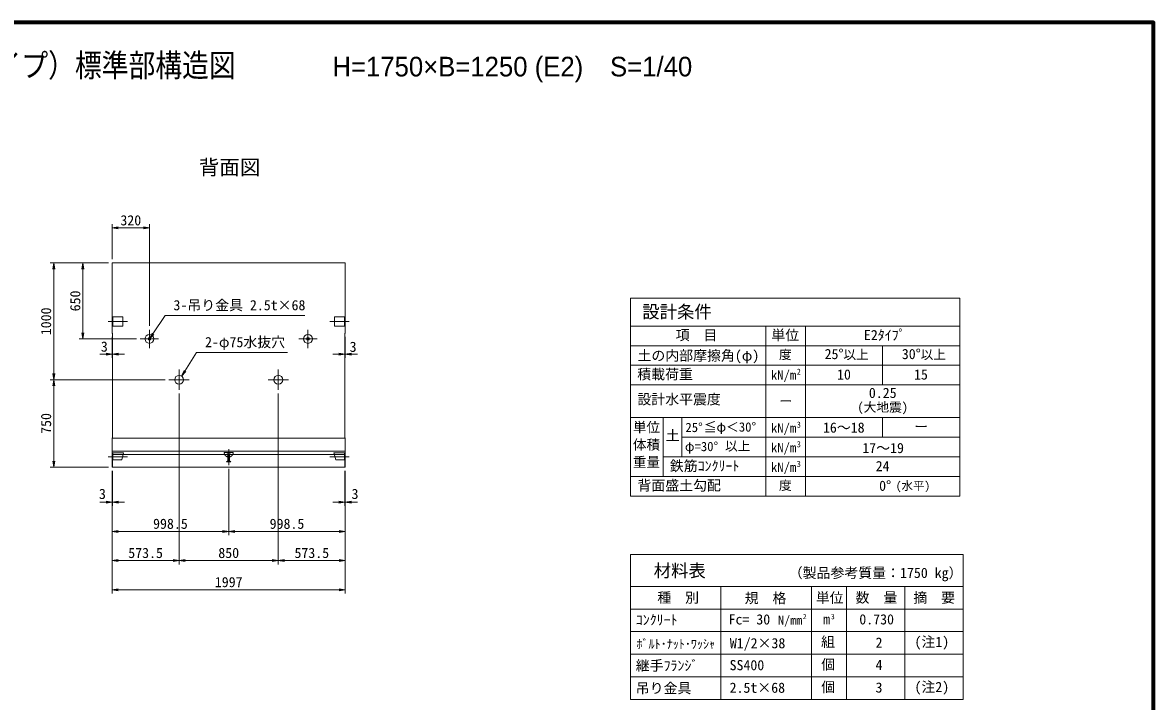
# Model space of a CAD drawing. Units: millimetres at full size, sheet at 1:40. Extents: x 124888 to 140688, y 10657 to 21690.
# Drawn here: x 131003 to 140688, y 15874 to 21690 of the extents above; entities that cross this region are included whole.
import ezdxf
from ezdxf.enums import TextEntityAlignment as Align

# ---------------------------------------------------------------- set-up
doc = ezdxf.new("R2010")
doc.units = ezdxf.units.MM
doc.header["$LTSCALE"] = 40
doc.linetypes.add('CHAIN', pattern=[18.5, 12, -1.5, 3.5, -1.5])
doc.linetypes.add('DASHED', pattern=[7.5, 6, -1.5])
for name, color, linetype, lineweight in [('01図枠', 1, 'Continuous', 70), ('中心', 6, 'CHAIN', 9), ('外形線', 7, 'Continuous', 13), ('寸法', 2, 'Continuous', 9), ('細線', 4, 'Continuous', 9)]:
    doc.layers.add(name, color=color, linetype=linetype, lineweight=lineweight)
doc.layers.add('文字', color=7, linetype='Continuous')
doc.styles.add('ＭＳ ゴシック', font='')
doc.styles.add('ＭＳ Ｐゴシック', font='')
doc.styles.get('ＭＳ ゴシック').set_extended_font_data('MS Gothic')
doc.styles.get('ＭＳ Ｐゴシック').set_extended_font_data('MS PGothic')

# ---------------------------------------------------------------- blocks, each defined once
blk = doc.blocks.new('open_arrow')
at = {"color": 0, "linetype": 'Continuous', "lineweight": -2}
blk.add_lwpolyline([(7.5, 1.25), (0, 0), (7.5, -1.25)], dxfattribs=at)

msp = doc.modelspace()

# ---------------------------------------------------------------- linework, layer by layer
at = {"layer": '01図枠'}
msp.add_lwpolyline([(124887.54, 10809.99), (140687.54, 10809.99), (140687.54, 21689.99), (124887.54, 21689.99)], close=True, dxfattribs=at)
at = {"layer": '中心'}
for p, q in [((131900.23, 19130.48), (131735.23, 19130.48)), ((133635.23, 19130.48), (133800.23, 19130.48)), ((132089.23, 19058.98), (132089.23, 18901.98)), ((133446.23, 19058.98), (133446.23, 18901.98)), ((132167.73, 18980.48), (132010.73, 18980.48)), ((133367.73, 18980.48), (133524.73, 18980.48)), ((132342.73, 18542.98), (132342.73, 18717.98)), ((133192.73, 18542.98), (133192.73, 18717.98)), ((132255.23, 18630.48), (132430.23, 18630.48)), ((133105.23, 18630.48), (133280.23, 18630.48)), ((132767.73, 18036.7), (132767.73, 17897.7)), ((131900.23, 17970.33), (131735.23, 17970.33)), ((133635.23, 17970.33), (133800.23, 17970.33))]:
    msp.add_line(p, q, dxfattribs=at)
at = {"layer": '外形線'}
for p, q in [((131769.23, 19630.48), (133766.23, 19630.48)), ((131769.23, 19030.48), (131769.23, 19630.48)), ((133766.23, 19030.48), (133766.23, 19630.48)), ((131769.23, 19030.48), (131772.23, 19027.48)), ((131772.23, 18133.48), (131772.23, 19027.48)), ((133766.23, 19030.48), (133763.23, 19027.48)), ((133763.23, 18133.48), (133763.23, 19027.48)), ((131769.23, 18130.48), (131772.23, 18133.48)), ((131769.23, 18130.48), (131769.23, 17880.48)), ((133766.23, 18130.48), (133763.23, 18133.48)), ((133766.23, 18130.48), (133766.23, 17880.48)), ((133766.23, 17990.48), (131769.23, 17990.48)), ((131769.23, 17880.48), (133766.23, 17880.48))]:
    msp.add_line(p, q, dxfattribs=at)
for centre in [(132342.73, 18630.48), (133192.73, 18630.48)]:
    msp.add_circle(centre, 37.5, dxfattribs=at)
at = {"layer": '寸法'}
for p, q in [((131769.23, 19662.48), (131769.23, 19962.48)), ((132089.23, 19090.98), (132089.23, 19962.48)), ((132089.23, 19930.48), (131769.23, 19930.48)), ((131737.23, 19630.48), (131237.23, 19630.48)), ((131269.23, 18630.48), (131269.23, 19630.48)), ((131737.23, 19630.48), (131487.23, 19630.48)), ((131519.23, 19630.48), (131519.23, 18980.48)), ((131769.23, 18998.48), (131769.23, 18818.06)), ((131772.23, 18995.48), (131772.23, 18818.06)), ((133763.23, 18995.48), (133763.23, 18818.06)), ((133766.23, 18998.48), (133766.23, 18818.06)), ((131978.73, 18980.48), (131487.23, 18980.48)), ((131665.23, 18850.06), (131876.23, 18850.06)), ((133870.23, 18850.06), (133659.23, 18850.06)), ((132223.23, 18630.48), (131237.23, 18630.48)), ((132223.23, 18630.48), (131237.23, 18630.48)), ((131269.23, 17880.48), (131269.23, 18630.48)), ((132342.73, 18510.98), (132342.73, 17048.48)), ((132342.73, 18510.98), (132342.73, 17048.48)), ((133192.73, 18510.98), (133192.73, 17048.48)), ((133192.73, 18510.98), (133192.73, 17048.48)), ((131737.23, 17880.48), (131237.23, 17880.48)), ((131769.23, 17848.48), (131769.23, 16798.48)), ((131769.23, 17848.48), (131769.23, 17048.48)), ((131769.23, 17848.48), (131769.23, 17298.48)), ((131769.23, 17848.48), (131769.23, 17548.48)), ((131772.23, 17848.48), (131772.23, 17548.48)), ((132767.73, 17865.7), (132767.73, 17298.48)), ((132767.73, 17865.7), (132767.73, 17298.48)), ((133763.23, 17848.48), (133763.23, 17548.48)), ((133766.23, 17848.48), (133766.23, 16798.48)), ((133766.23, 17848.48), (133766.23, 17048.48)), ((133766.23, 17848.48), (133766.23, 17298.48)), ((133766.23, 17848.48), (133766.23, 17548.48)), ((131876.23, 17580.48), (131665.23, 17580.48)), ((133659.23, 17580.48), (133870.23, 17580.48)), ((131769.23, 17330.48), (132767.73, 17330.48)), ((132767.73, 17330.48), (133766.23, 17330.48)), ((131769.23, 17080.48), (132342.73, 17080.48)), ((132342.73, 17080.48), (133192.73, 17080.48)), ((133192.73, 17080.48), (133766.23, 17080.48)), ((131769.23, 16830.48), (133766.23, 16830.48))]:
    msp.add_line(p, q, dxfattribs=at)
at = {"layer": '寸法', "color": 3}
for p, q in [((136208.66, 17802.01), (136208.66, 19329.39)), ((136208.66, 19329.39), (139028.66, 19329.39)), ((139028.66, 17634.01), (139028.66, 19329.39)), ((136208.66, 17634.01), (136208.66, 19090.01)), ((136208.66, 19090.01), (139028.66, 19090.01)), ((137368.66, 17634.01), (137368.66, 19090.01)), ((137708.66, 17634.01), (137708.66, 19090.01)), ((136208.66, 18922.01), (139028.66, 18922.01)), ((138368.66, 18586.01), (138368.66, 18922.01)), ((136208.66, 18754.01), (139028.66, 18754.01)), ((136208.66, 18586.01), (139028.66, 18586.01)), ((136208.66, 18306.01), (139028.66, 18306.01)), ((136488.66, 17802.01), (136488.66, 18306.01)), ((136648.66, 17970.01), (136648.66, 18306.01)), ((138368.66, 18138.01), (138368.66, 18306.01)), ((136648.66, 18138.01), (139028.66, 18138.01)), ((136488.66, 17970.01), (139028.66, 17970.01)), ((136208.66, 17802.01), (139028.66, 17802.01)), ((136208.66, 17634.01), (139028.66, 17634.01)), ((136208.66, 15891.75), (136208.66, 17134.01)), ((136208.66, 17134.01), (139058.66, 17134.01)), ((139058.66, 15891.75), (139058.66, 17134.01)), ((136208.66, 16858.63), (139058.66, 16858.63)), ((136983.66, 15891.75), (136983.66, 16858.63)), ((137758.66, 15891.75), (137758.66, 16858.63)), ((138058.66, 15891.75), (138058.66, 16858.63)), ((138058.66, 16085.13), (138058.66, 16858.63)), ((138558.66, 15891.75), (138558.66, 16858.63)), ((136208.66, 16665.26), (139058.66, 16665.26)), ((136208.66, 16471.88), (139058.66, 16471.88)), ((136208.66, 16278.51), (139058.66, 16278.51)), ((136208.66, 16085.13), (139058.66, 16085.13)), ((136208.66, 15891.75), (139058.66, 15891.75))]:
    msp.add_line(p, q, dxfattribs=at)
at = {"layer": '寸法', "color": 3, "linetype": 'DASHED'}
for p, q in [((132729.23, 18006.7), (132806.23, 18006.7)), ((132750.23, 17927.7), (132760.73, 17935.36)), ((132785.23, 17927.7), (132750.23, 17927.7)), ((132755.23, 17995.7), (132780.23, 17995.7)), ((132755.23, 17987.36), (132755.23, 17995.7)), ((132780.23, 17987.36), (132755.23, 17987.36)), ((132760.73, 17987.36), (132760.73, 17935.36)), ((132760.73, 17935.36), (132774.73, 17935.36)), ((132774.73, 17987.36), (132774.73, 17935.36)), ((132774.73, 17935.36), (132785.23, 17927.7)), ((132780.23, 17995.7), (132780.23, 17987.36))]:
    msp.add_line(p, q, dxfattribs=at)
at = {"layer": '寸法'}
for points in [[(132089.23, 18980.48), (132118.18, 19023.67), (132222.56, 19179.42), (133419.11, 19179.42)], [(132364.31, 18661.15), (132392.31, 18704.96), (132493.33, 18862.98), (133270.97, 18862.98)]]:
    msp.add_lwpolyline(points, dxfattribs=at)
at = {"layer": '寸法', "color": 3}
for centre, radius in [((132089.23, 18980.48), 38.5), ((132089.23, 18980.48), 12.5), ((133446.23, 18980.48), 38.5), ((133446.23, 18980.48), 12.5)]:
    msp.add_circle(centre, radius, dxfattribs=at)
at = {"layer": '寸法', "color": 3, "linetype": 'DASHED'}
msp.add_arc((132767.73, 18006.7), 38.5, 180, 0, dxfattribs=at)
at = {"layer": '細線'}
for p, q in [((131775.23, 19090.48), (131775.23, 19170.48)), ((131860.23, 19170.48), (131775.23, 19170.48)), ((131860.23, 19090.48), (131775.23, 19090.48)), ((131860.23, 19090.48), (131860.23, 19170.48)), ((133675.23, 19090.48), (133675.23, 19170.48)), ((133675.23, 19170.48), (133760.23, 19170.48)), ((133675.23, 19090.48), (133760.23, 19090.48)), ((133760.23, 19090.48), (133760.23, 19170.48)), ((131769.23, 18130.48), (133766.23, 18130.48)), ((133766.23, 18017.51), (131769.23, 18017.51)), ((131772.23, 17880.48), (131772.23, 17990.48)), ((133763.23, 17880.48), (133763.23, 17990.48))]:
    msp.add_line(p, q, dxfattribs=at)
at = {"layer": '細線', "linetype": 'DASHED'}
for p, q in [((131775.23, 17945.33), (131775.23, 18005.33)), ((131775.23, 18005.33), (131866.23, 18005.33)), ((131775.23, 17945.33), (131851.23, 17945.33)), ((131851.23, 17945.33), (131866.23, 18005.33)), ((133684.23, 17945.33), (133669.23, 18005.33)), ((133760.23, 18005.33), (133669.23, 18005.33)), ((133760.23, 17945.33), (133684.23, 17945.33)), ((133760.23, 17945.33), (133760.23, 18005.33))]:
    msp.add_line(p, q, dxfattribs=at)

# ---------------------------------------------------------------- block references
at = {"layer": '寸法', "xscale": 6.93, "yscale": 6.93}
for p in [(131769.23, 19930.48), (131772.23, 18850.06), (133766.23, 18850.06), (131772.23, 17580.48), (133766.23, 17580.48), (131769.23, 17330.48), (132767.73, 17330.48), (131769.23, 17080.48), (132342.73, 17080.48), (133192.73, 17080.48), (131769.23, 16830.48)]:
    msp.add_blockref('open_arrow', p, dxfattribs=at)
for p, rotation in [((132089.23, 19930.48), 180), ((131269.23, 19630.48), 270), ((131519.23, 19630.48), 270), ((131519.23, 18980.48), 90), ((132089.23, 18980.48), 56.2), ((131769.23, 18850.06), 180), ((133763.23, 18850.06), 180), ((132364.31, 18661.15), 57.4), ((131269.23, 18630.48), 90), ((131269.23, 18630.48), 270), ((131269.23, 17880.48), 90), ((131769.23, 17580.48), 180), ((133763.23, 17580.48), 180), ((132767.73, 17330.48), 180), ((133766.23, 17330.48), 180), ((132342.73, 17080.48), 180), ((133192.73, 17080.48), 180), ((133766.23, 17080.48), 180), ((133766.23, 16830.48), 180)]:
    msp.add_blockref('open_arrow', p, dxfattribs=dict(at, rotation=rotation))

# ---------------------------------------------------------------- texts
at = {"layer": '寸法', "style": 'ＭＳ ゴシック'}
for s, p in [('320', (131929.23, 19996.48)), ('3', (131702.46, 18914.07)), ('3', (133833.01, 18912.58)), ('3', (131686.02, 17652.05)), ('3', (133849.45, 17652.05)), ('998.5', (132268.48, 17396.48)), ('998.5', (133266.98, 17396.48)), ('573.5', (132055.98, 17146.48)), ('850', (132767.73, 17146.48)), ('573.5', (133479.48, 17146.48)), ('1997', (132767.73, 16896.48))]:
    msp.add_text(s, height=87.35, dxfattribs=at).set_placement(p, align=Align.MIDDLE_CENTER)
for s, p in [('650', (131453.23, 19305.48)), ('1000', (131203.23, 19130.48)), ('750', (131203.23, 18255.48))]:
    msp.add_text(s, height=87.35, rotation=90, dxfattribs=at).set_placement(p, align=Align.MIDDLE_CENTER)
for s, p in [('3-吊り金具 2.5t×68', (132294.56, 19199.42)), ('2-φ75水抜穴', (132565.33, 18882.98))]:
    msp.add_text(s, height=87.35, dxfattribs=at).set_placement(p, align=Align.BOTTOM_LEFT)
at = {"layer": '寸法', "color": 3, "style": 'ＭＳ ゴシック'}
for s, height, p in [('設計条件', 109.2, (136309.63, 19125.26)), ('項\u3000目', 87.35, (136596.05, 18943.25)), ('単位', 87.35, (137415.25, 18943.25)), ('E2ﾀｲﾌﾟ', 87.35, (138208.27, 18943.25)), ('土の内部摩擦角(φ)', 87.35, (136268.98, 18767.38)), ('度', 79.75, (137480.45, 18782.32)), ('25°', 87.35, (137871.31, 18780.87)), ('以上', 79.75, (138032.3, 18782.32)), ('30°', 87.35, (138532.87, 18780.87)), ('以上', 79.75, (138693.85, 18782.32)), ('積載荷重', 87.35, (136267.08, 18607.38)), ('kN/m', 79.75, (137411.51, 18606.57)), ('2', 52.22, (137632.66, 18657.04)), ('10', 87.35, (137977.96, 18605.41)), ('15', 87.35, (138637.5, 18605.41)), ('設計水平震度', 87.35, (136267.94, 18393.07)), ('0.25', 87.35, (138250.66, 18448.02)), ('ー', 79.75, (137484.97, 18383.04)), ('(大地震)', 79.75, (138151.88, 18331.99)), ('土', 87.35, (136510.97, 18083.43)), ('25°', 79.75, (136679.42, 18157.73)), ('≦φ＜30°', 79.75, (136837.12, 18161.75)), ('kN/m', 79.75, (137411.94, 18153)), ('3', 52.22, (137633.08, 18203.47)), ('16～18', 87.35, (137857.36, 18150.62)), ('ー', 87.35, (138639.43, 18158.04)), ('以上', 79.75, (137018.56, 17998.32)), ('φ=30°', 79.75, (136674.93, 17994.63)), ('kN/m', 79.75, (137411.94, 17985)), ('3', 52.22, (137633.08, 18035.47)), ('17～19', 87.35, (138194.24, 17975.31)), ('鉄筋ｺﾝｸﾘｰﾄ', 87.35, (136545.68, 17821.93)), ('kN/m', 79.75, (137411.94, 17817)), ('3', 52.22, (137633.08, 17867.47)), ('24', 87.35, (138309.14, 17820.46)), ('背面盛土勾配', 87.35, (136268.66, 17655.25)), ('度', 79.75, (137480.45, 17662.32)), ('0°', 87.35, (138338.56, 17652.27)), ('(水平)', 72.16, (138480.89, 17663.78)), ('材料表', 109.2, (136407.53, 16906.76)), ('種\u3000別', 87.35, (136438.94, 16693.92)), ('規\u3000格', 87.35, (137187.09, 16689.78)), ('単位', 87.35, (137796.29, 16692.98)), ('数\u3000量', 87.35, (138136.69, 16693.72)), ('摘\u3000要', 87.35, (138631.68, 16693.33)), ('ｺﾝｸﾘｰﾄ', 87.35, (136254.31, 16503.36)), ('Fc= 30', 87.35, (137049.08, 16507.19)), ('N/mm', 75.95, (137472.83, 16509.37)), ('2', 43.67, (137684.39, 16566.61)), ('m', 87.35, (137859.24, 16508.35)), ('3', 43.67, (137924.63, 16565.06)), ('ﾎﾞﾙﾄ･ﾅｯﾄ･ﾜｯｼｬ', 75.95, (136260.14, 16304.64)), ('W1/2×38', 87.35, (137059.85, 16303.28)), ('組', 87.35, (137841.34, 16314.97)), ('(注1)', 87.35, (138641.34, 16314.97)), ('継手ﾌﾗﾝｼﾞ', 87.35, (136254.09, 16111.38)), ('SS400', 87.35, (137057.64, 16115.17)), ('個 ', 87.35, (137842.67, 16121.6)), ('吊り金具', 87.35, (136254.09, 15918.01)), ('2.5t×68', 87.35, (137057.64, 15921.79)), ('個 ', 87.35, (137842.67, 15928.22)), ('(注2)', 87.35, (138641.34, 15928.22))]:
    msp.add_text(s, height=height, dxfattribs=at).set_placement(p, align=Align.BOTTOM_LEFT)
for s, p in [('単位', (136229.8, 18266.42)), ('体積', (136229.8, 18116.78)), ('重量', (136229.8, 17967.14))]:
    msp.add_text(s, height=85.24, dxfattribs=at).set_placement(p, align=Align.TOP_LEFT)
for s, p in [('（製品参考質量：1750 kg）', (139052.61, 16905.65)), ('0.730', (138465.9, 16507.67)), ('2', (138367.37, 16307.95)), ('4', (138367.11, 16116.95)), ('3', (138367.11, 15923.57))]:
    msp.add_text(s, height=87.35, dxfattribs=at).set_placement(p, align=Align.BOTTOM_RIGHT)
at = {"layer": '文字', "style": 'ＭＳ Ｐゴシック', "width": 0.85}
msp.add_text(' KLウォール3型（Eタイプ）標準部構造図\u3000\u3000\u3000\u3000\u3000\u3000\u3000\u3000\u3000\u3000\u3000\u3000\u3000\u3000 \u3000\u3000\u3000\u3000', height=197.9, dxfattribs=at).set_placement((132787.54, 21165.77), align=Align.BOTTOM_CENTER)
at = {"layer": '文字', "style": 'ＭＳ Ｐゴシック'}
msp.add_text('H=1750×B=1250 (E2)\u3000S=1/40', height=168.3, dxfattribs=at).set_placement((133656.12, 21178.44), align=Align.BOTTOM_LEFT)
msp.add_text(' 背面図 ', height=128.7, dxfattribs=at).set_placement((132775.38, 20347.73), align=Align.BOTTOM_CENTER)

doc.saveas('drawing.dxf')
